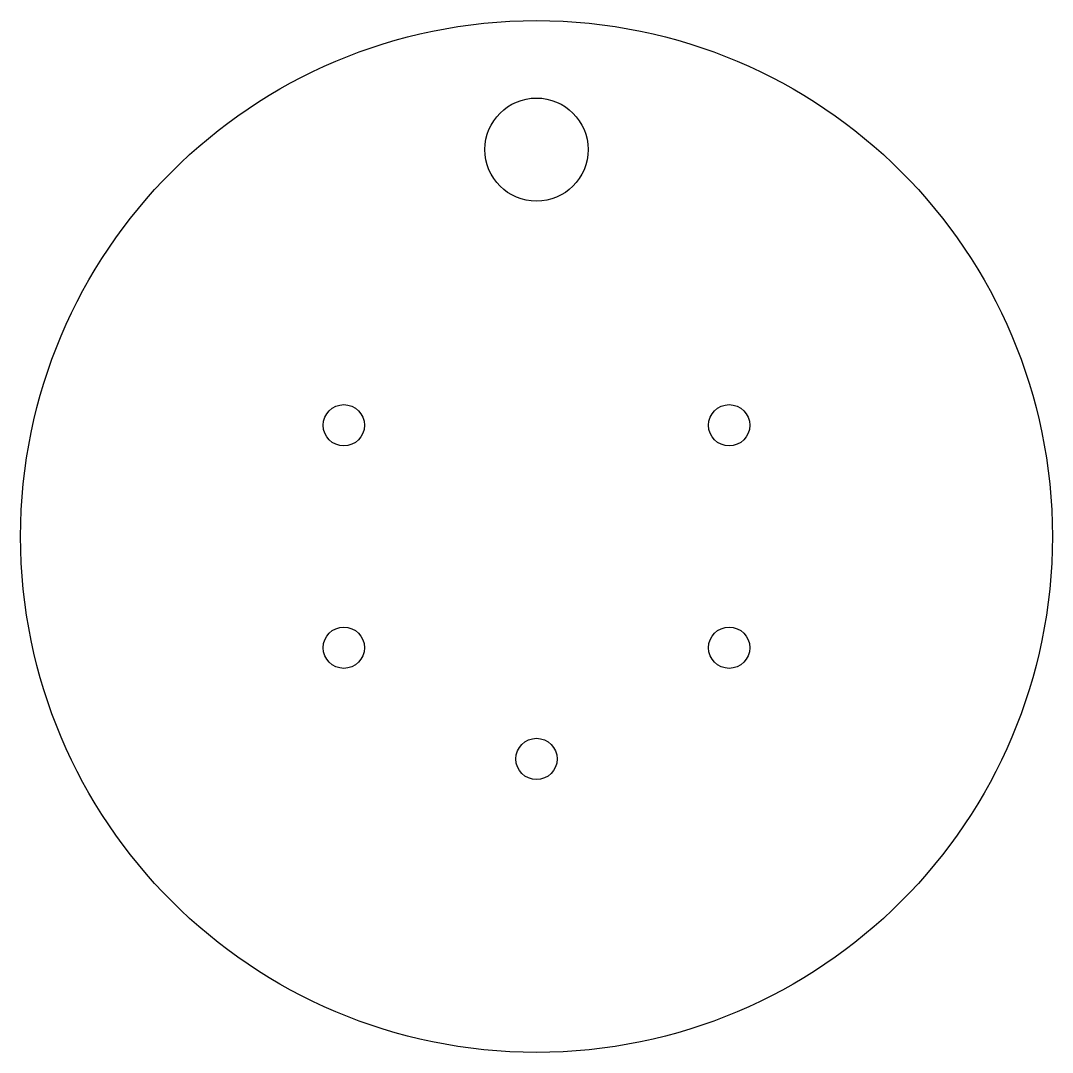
# Model space of a CAD drawing. Header units: millimetres. Extents: x -40 to 40, y -40 to 40.
import ezdxf

# ---------------------------------------------------------------- set-up
doc = ezdxf.new("R2010")
doc.units = ezdxf.units.MM

msp = doc.modelspace()

# ---------------------------------------------------------------- linework, layer by layer
at = {"color": 7, "linetype": 'Continuous', "lineweight": 25}
for centre, radius in [((0, 0), 40), ((0, 30), 4), ((-14.939, 8.625), 1.6), ((14.939, 8.625), 1.6), ((-14.939, -8.625), 1.6), ((14.939, -8.625), 1.6), ((0, -17.25), 1.6)]:
    msp.add_circle(centre, radius, dxfattribs=at)

doc.saveas('drawing.dxf')
